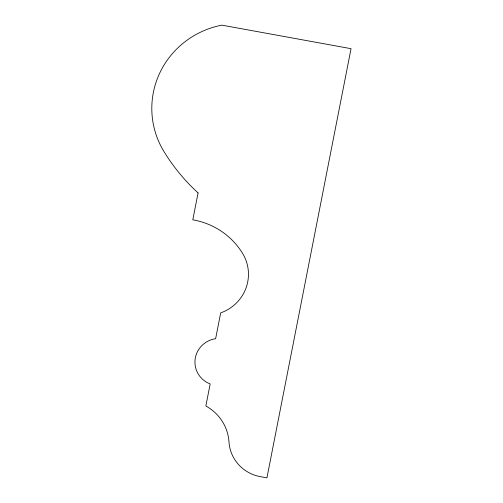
<?xml version="1.0" encoding="UTF-8"?>
<svg xmlns="http://www.w3.org/2000/svg" width="503" height="503" viewBox="0 0 503 503"><rect width="100%" height="100%" fill="white"/><g stroke="black" fill="none" stroke-linecap="round" stroke-linejoin="round"><path stroke-width="0.75" d="M198.069 192.932L192.8 219.817A73.224 71.464 -6 0 1 242.591 253.393A41.9 40.894 -6 0 1 220.679 312.897L215.624 338.714A24.131 23.547 -6 0 0 195.107 359.375A24.131 23.547 -6 0 0 210.172 383.952L205.853 406.003A45.679 44.578 -6 0 1 228.984 441.961A38.794 37.863 -6 0 0 260.397 476.662L266.93 477.85L351.044 48.678L221.842 25.15A86.535 84.447 -6 0 0 164.028 151.642A197.981 193.209 -6 0 0 198.069 192.932"/></g></svg>
